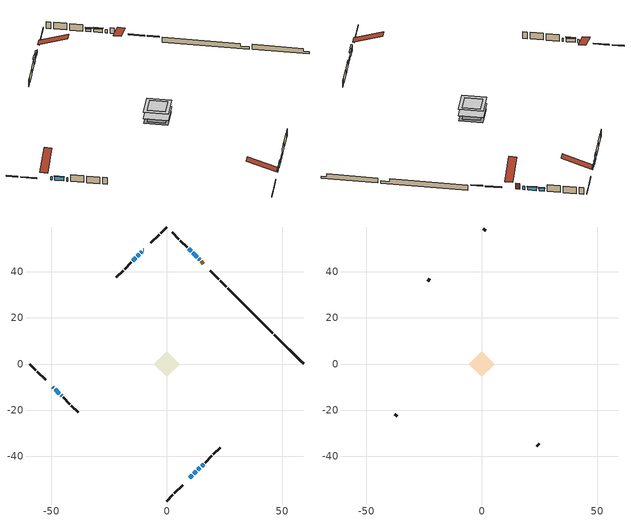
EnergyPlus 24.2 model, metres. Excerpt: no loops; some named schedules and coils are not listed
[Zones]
conditioned space
 floor adiabatic (AdiabaticFloorConstruction): -5.59,0 0,5.59 5.59,0 0,-5.59 z0.5
 floor foundation (Slab1 construction): -3.99,0 0,3.99 3.99,0 0,-3.99 z-1.35
 floor foundation (Slab2 construction): -5.41,0 0,5.41 5.41,0 0,-5.41 z-1.35
 wall outside (RimJoist1 construction): 0,-59.35 2.61,-56.74 / -59.35,0 -56.74,-2.61 / 0,59.35 -2.61,56.74 / 25.85,33.5 23.24,36.1 z0.5:0.8
 wall outside (RimJoist2 construction): 3.26,-56.09 6.91,-52.44 / -56.09,-3.26 -52.44,-6.91 / -3.26,56.09 -6.91,52.44 / 22.59,36.76 18.94,40.41 z0.5:0.8
 wall outside (AdiabaticWallConstruction 1): 15.86,43.49 14.93,44.42 z0.5:2.53
 wall outside (AdiabaticWallConstruction): -49.36,-9.99 -49.06,-10.29 / 13.46,-45.89 14.4,-44.95 / -45.81,-13.54 -45.51,-13.84 / 14.27,45.07 13.8,45.55 / 15.06,-44.29 16,-43.35 / -9.99,49.36 -10.13,49.22 / 13.14,46.2 11.2,48.14 / -10.78,48.57 -11.21,48.13 / -11.87,47.48 -12.73,46.62 z0.5:1.72; 9.99,-49.36 11.07,-48.28 / 11.72,-47.62 12.8,-46.55 z0.5:2.18; -48.41,-10.94 -46.47,-12.88 z0.5:1.87; 10.55,48.8 9.47,49.88 z0.5:1.52; -13.39,45.96 -14.68,44.67 z0.5:2.53
 wall outside (Wall1 construction): 16.66,-42.69 19.57,-39.78 / -44.85,-14.5 -41.94,-17.41 / -15.34,44.01 -18.25,41.1 / 8.81,50.54 5.9,53.44 z0.5:2.94
 wall outside (Wall2 construction): 20.22,-39.12 23.17,-36.18 / -41.29,-18.06 -38.34,-21 / -18.9,40.44 -21.85,37.5 / 5.25,54.1 2.31,57.04 z0.5:2.94
 wall foundation (FoundationWall1 construction): 46.63,12.72,-1.35 46.63,12.72,0.5 58.08,1.27,0.5 58.08,1.27,-0.51 59.35,0,-0.51 59.35,0,-1.35
 wall foundation (FoundationWall1 construction 1): 26.51,32.84,-1.35 26.51,32.84,0.5 44.03,15.32,0.5 44.03,15.32,-0.51 45.98,13.37,-0.51 45.98,13.37,-1.35
 window (WindowConstruction 8): -49.36,-9.99 -49.06,-10.29 z0.5:1.72
 window (WindowConstruction 5): 9.99,-49.36 11.07,-48.28 z0.5:2.18
 window (WindowConstruction 6): 11.72,-47.62 12.8,-46.55 z0.5:2.18
 window (WindowConstruction 7): -48.41,-10.94 -46.47,-12.88 z0.5:1.87
 window (WindowConstruction 10): 13.46,-45.89 14.4,-44.95 z0.5:1.72
 window (WindowConstruction 11): -45.81,-13.54 -45.51,-13.84 z0.5:1.72
 window (WindowConstruction 12): 14.27,45.08 13.8,45.55 z0.5:1.72
 window (WindowConstruction 13): 15.06,-44.29 16,-43.35 z0.5:1.72
 window (WindowConstruction 9): -9.99,49.36 -10.12,49.22 z0.5:1.72
 window (WindowConstruction): 13.14,46.2 11.2,48.14 z0.5:1.72
 window (WindowConstruction 1): 10.55,48.8 9.47,49.88 z0.5:1.52
 window (WindowConstruction 2): -10.78,48.57 -11.21,48.14 z0.5:1.72
 window (WindowConstruction 3): -11.87,47.48 -12.73,46.62 z0.5:1.72
 window (WindowConstruction 4): -13.39,45.96 -14.68,44.67 z0.5:2.53
 door (Door): 15.86,43.49 14.93,44.42 z0.5:2.53
 ceiling adiabatic (AdiabaticFloorConstruction): 0,-5.59 5.59,0 0,5.59 -5.59,0 z0.5
attic - vented
 floor to conditioned space (Floor1 construction Reversed): -3.99,0 0,3.99 3.99,0 0,-3.99 z2.94
 floor to conditioned space (Floor2 construction Reversed): -5.6,0 0,5.6 5.6,0 0,-5.6 z2.94
 wall outside (Wall3 construction): 23.82,-35.53 24.82,-34.53 / -37.69,-21.66 -36.7,-22.65 / -22.5,36.85 -23.5,35.85 / 1.65,57.7 0.66,58.69 z0.5:2.94
 roof outside (Roof1 construction): 9.33,-50.02,2.94 2.64,-43.32,6.09 0.88,-45.09,6.09 7.57,-51.78,2.94; -50.02,-9.33,2.94 -43.32,-2.64,6.09 -45.09,-0.88,6.09 -51.78,-7.57,2.94; -9.33,50.02,2.94 -2.64,43.32,6.09 -0.88,45.09,6.09 -7.57,51.78,2.94; 16.52,42.83,2.94 9.83,36.14,6.09 11.59,34.38,6.09 18.28,41.07,2.94
shading: 11.21,-48.14 9.85,-49.5 10.14,-49.79 11.5,-48.43 z2.38; 12.94,-46.4 11.58,-47.77 11.87,-48.06 13.24,-46.7 z2.38; -46.32,-13.02 -48.55,-10.8 -48.84,-11.09 -46.61,-13.32 z2.07; 11.06,48.29 13.29,46.06 13.58,46.35 11.35,48.58 z1.92; 9.33,50.02 10.69,48.66 10.98,48.95 9.62,50.31 z1.72; -11.36,47.99 -10.64,48.71 -10.93,49 -11.65,48.28 z1.92; -12.87,46.47 -11.73,47.62 -12.02,47.91 -13.17,46.77 z1.92; -14.82,44.52 -13.25,46.1 -13.54,46.39 -15.12,44.82 z2.73
[Building]
Building 1: Terrain=Suburbs
[Site:Location]
Toronto City Centre_ON: Latitude {deg}=43.63; Longitude {deg}=-79.39; Time Zone {hr}=-5; Elevation {m}=77; Keep Site Location Information=Yes
[Site:GroundTemperature:Shallow]
5.01852, 3.26908, 3.12898, 3.95918, 7.29196, 10.6092, 13.4851, 15.3069, 15.4617, 13.9799, 11.1774, 7.9619
[Site:WaterMainsTemperature]
Calculation Method=Schedule; Temperature Schedule=mains temperature schedule
[Material] Roughness=Rough; Thermal Absorptance=0.9
Name | Thickness {m} | Conductivity {W/m-K} | Density {kg/m3} | Specific Heat {J/kg-K} | Solar Absorptance | Visible Absorptance
asphalt or fiberglass shingles | 0.00635 | 0.162714 | 1121.4 | 1465.45 | 0.4 | 0.4
ceiling loosefill ins | 0.338667 | 0.0480833 | 16.02 | 1046.75 | 0.7 | 0.7
ceiling loosefill ins 1 | 0.0846667 | 0.0480833 | 16.02 | 1046.75 | 0.7 | 0.7
ceiling stud and cavity | 0.1397 | 0.0777054 | 65.682 | 1177.47 | 0.7 | 0.7
ceiling stud and cavity 1 | 0.1397 | 0.672331 | 65.682 | 1177.47 | 0.7 | 0.7
concrete 4.0 in. | 0.1016 | 1.803125 | 2242.8 | 837.4 | 0.7 | 0.7
concrete 8.0 in. | 0.2032 | 1.803125 | 2242.8 | 837.4 | 0.7 | 0.7
door material | 0.04445 | 0.188738 | 512.64 | 1214.23 | 0.7 | 0.7
floor covering | 0.0127 | 0.0433444 | 54.468 | 1339.84 | 0.6 | 0.6
floor rigid ins; wall rigid ins 1 | 0.512978 | 0.029427 | 32.04 | 1214.23 | 0.7 | 0.7
floor stud and cavity | 0.1397 | 1.75129 | 37.0049 | 1207.88 | 0.7 | 0.7
furniture material conditioned space 1 | 0.1524 | 0.115458 | 640.8 | 1214.23 | 0.6 | 0.6
gypsum board | 0.0127 | 0.160291 | 801 | 837.4 | 0.6 | 0.6
osb sheathing 0.5 in. | 0.0127 | 0.115458 | 512.64 | 1214.23 | 0.7 | 0.7
osb sheathing 0.75 in. | 0.01905 | 0.115458 | 512.64 | 1214.23 | 0.7 | 0.7
osb sheathing 2.0 in. | 0.0508 | 0.115458 | 512.64 | 1214.23 | 0.7 | 0.7
rim joist rigid ins | 0.051816 | 0.029427 | 32.04 | 1214.23 | 0.7 | 0.7
rim joist stud and cavity | 0.0508 | 0.0354606 | 125.044 | 1163.47 | 0.6 | 0.6
rim joist stud and cavity 1 | 0.0508 | 0.194335 | 50.32683 | 1063.81 | 0.6 | 0.6
slab rigid ins | 0.00025908 | 0.029427 | 32.04 | 1214.23 | 0.7 | 0.7
wall rigid ins | 0.103632 | 0.029427 | 32.04 | 1214.23 | 0.7 | 0.7
wall stud and cavity | 0.1397 | 0.239698 | 139.0536 | 1170.24 | 0.7 | 0.7
wall stud and cavity 1 | 0.1397 | 0.117539 | 139.0536 | 1170.24 | 0.7 | 0.7
wall stud and cavity 2 | 0.0889 | 6.1454 | 50.32683 | 1063.81 | 0.6 | 0.6
wall stud and cavity 3 | 0.0889 | 0.380278 | 52.3479 | 1209.89 | 0.7 | 0.7
wall stud and cavity 4 | 0.0889 | 0.391764 | 83.0341 | 1211.67 | 0.7 | 0.7
wood siding | 0.0254 | 0.102417 | 544.68 | 1172.36 | 0.4 | 0.4
wood siding 1 | 0.00254 | 0.102417 | 544.68 | 1172.36 | 0.4 | 0.4
wood siding 2; wood siding 3; wood siding 4 | 0.0254 | 0.102417 | 544.68 | 1172.36 | 0.7 | 0.7
[WindowMaterial:SimpleGlazingSystem]
Name | U-Factor {W/m2-K} | Solar Heat Gain Coefficient
WindowMaterial | 2.13322 | 0.36
WindowMaterial 1 | 2.038402 | 0.38
WindowMaterial 10 | 5.29076 | 0.65
WindowMaterial 11 | 4.03195 | 0.38
WindowMaterial 12 | 4.44815 | 0.47
WindowMaterial 13 | 2.330819 | 0.54
WindowMaterial 2 | 2.25303 | 0.33
WindowMaterial 3 | 2.07247 | 0.38
WindowMaterial 4 | 2.97584 | 0.59
WindowMaterial 5 | 1.93052 | 0.4
WindowMaterial 6 | 2.166157 | 0.6
WindowMaterial 7 | 2.01058 | 0.39
WindowMaterial 8 | 5.32199 | 0.68
WindowMaterial 9 | 4.942699 | 0.6
[Construction]
AdiabaticFloorConstruction: floor stud and cavity, floor rigid ins, osb sheathing 0.75 in., floor covering
AdiabaticWallConstruction: wood siding 3, wall rigid ins 1, wall stud and cavity 3, gypsum board
AdiabaticWallConstruction 1: wood siding 4, wall rigid ins 1, wall stud and cavity 3, gypsum board
Door: door material
Floor1 construction Reversed: gypsum board, ceiling stud and cavity, ceiling loosefill ins
Floor2 construction Reversed: gypsum board, ceiling stud and cavity 1, ceiling loosefill ins 1
FoundationWall1 construction; FoundationWall1 construction 1: concrete 8.0 in.
furniture construction conditioned space 1: furniture material conditioned space 1
PartitionWallConstruction: gypsum board, wall stud and cavity 4, gypsum board
RimJoist1 construction: wood siding 2, rim joist rigid ins, osb sheathing 2.0 in., rim joist stud and cavity
RimJoist2 construction: wood siding 2, rim joist stud and cavity 1
Roof1 construction: asphalt or fiberglass shingles
Slab1 construction: concrete 4.0 in.
Slab2 construction: slab rigid ins, concrete 4.0 in.
Wall1 construction: wood siding, wall rigid ins, osb sheathing 0.5 in., wall stud and cavity, gypsum board
Wall2 construction: wood siding, osb sheathing 0.5 in., wall stud and cavity 1, gypsum board
Wall3 construction: wood siding 1, wall stud and cavity 2
WindowConstruction: WindowMaterial
WindowConstruction 1: WindowMaterial 1
WindowConstruction 10: WindowMaterial 10
WindowConstruction 11: WindowMaterial 11
WindowConstruction 12: WindowMaterial 12
WindowConstruction 13: WindowMaterial 13
WindowConstruction 2: WindowMaterial 2
WindowConstruction 3: WindowMaterial 3
WindowConstruction 4: WindowMaterial 4
WindowConstruction 5: WindowMaterial 5
WindowConstruction 6: WindowMaterial 6
WindowConstruction 7: WindowMaterial 7
WindowConstruction 8: WindowMaterial 8
WindowConstruction 9: WindowMaterial 9
[Zone] Multiplier=1; Part of Total Floor Area=Yes
Name | Volume {m3}
attic - vented | 48.3323
conditioned space | 261.7
[Space]
Name | Zone | Volume {m3}
attic - vented 1 | attic - vented | 48.3323
conditioned space 1 | conditioned space | 261.7
[ZoneInfiltration:EffectiveLeakageArea]
infil attic - vented 1: Zone or Space=attic - vented 1; Schedule=Always On Discrete; Effective Air Leakage Area {cm2}=3974.32; Stack Coefficient=0.000388906; Wind Coefficient=1.33242e-05
[ZoneMixing]
whole house fan mix: Zone or Space=attic - vented; Schedule=Always On Continuous; Design Flow Rate Calculation Method=Flow/Zone; Design Flow Rate {m3/s}=0; Source Zone or Space=conditioned space
[SurfaceProperty:ExposedFoundationPerimeter] Exposed Perimeter Calculation Method=TotalExposedPerimeter
Name | Total Exposed Perimeter {m}
Slab1 | 17.983
Slab2 | 27.533
[InternalMass] Zone or ZoneList=conditioned space; Space or SpaceList=conditioned space 1
Name | Construction | Surface Area {m2}
furniture mass conditioned space 1 | furniture construction conditioned space 1 | 61.14
partition wall mass | PartitionWallConstruction | 152.85
[Lights]
interior lighting: Zone or ZoneList or Space or SpaceList=conditioned space 1; Schedule=interior lighting schedule; Design Level Calculation Method=LightingLevel; Lighting Level {W}=343.2; Return Air Fraction=0; Fraction Radiant=0.6; Fraction Visible=0.2; Fraction Replaceable=1
[People]
occupants: Zone or ZoneList or Space or SpaceList=conditioned space 1; Number of People Schedule=occupants schedule; Number of People Calculation Method=People; Number of People=3; Fraction Radiant=0.314171; Sensible Heat Fraction=0.56303; Activity Level Schedule=occupants activity schedule; Carbon Dioxide Generation Rate {m3/s-W}=0; Enable ASHRAE 55 Comfort Warnings=No; Mean Radiant Temperature Calculation Type=EnclosureAveraged
[ElectricEquipment] Zone or ZoneList or Space or SpaceList=conditioned space 1; Design Level Calculation Method=EquipmentLevel
Name | Schedule | Design Level {W} | Fraction Latent | Fraction Radiant | Fraction Lost
clothes dryer | clothes dryer schedule | 140.772 | 0.015 | 0.081 | 0.85
clothes washer | clothes washer schedule | 32.1985 | 0.03 | 0.162 | 0.7
cooking range | cooking range schedule | 215.147 | 0.08 | 0.432 | 0.2
dishwasher | dishwasher schedule | 66.8632 | 0.3 | 0.18 | 0.4
fridge | fridge schedule | 72.9452 | 0 | 0.6 | 0
mech vent bath fan 0 | mech vent bath fan 0 schedule | 50.2 | 0 | 0 | 1
mech vent house fan | mech vent house fan schedule | 0 | 0 | 0 | 1
mech vent house fan cfis | mech vent house fan cfis schedule | 0 | 0 | 0 | 0
mech vent range fan 0 | mech vent range fan 0 schedule | 57 | 0 | 0 | 1
misc plug loads | misc plug loads schedule | 494.7 | 0.045 | 0.513 | 0.1
whole house fan | Always On Discrete | 0 | 0 | 0 | 1
[OtherEquipment] Zone or ZoneList or Space or SpaceList=conditioned space 1; Design Level Calculation Method=EquipmentLevel
Name | Fuel Type | Schedule | Design Level {W} | Fraction Latent | Fraction Radiant | Fraction Lost
clothes dryer 1 | Electricity | clothes dryer schedule | 0 | 0.015 | 0.081 | 0.85
cooking range 1 | Electricity | cooking range schedule | 0 | 0.08 | 0.432 | 0.2
general water use latent | None | general water use schedule | 62.594 | 1 | 0 | 0
general water use sensible | None | general water use schedule | -61.6891 | 0 | 0.6 | 0
mech vent house fan latent load | None | Always On Discrete | 0 | 1 | 0 | 0
mech vent house fan sensible load | None | Always On Discrete | 0 | 0 | 0 | 0
water heater energy adjustment1 | Electricity | Always On Discrete | 0.01 | 0 | 0 | 1
[ZoneInfiltration:DesignFlowRate] Zone or ZoneList or Space or SpaceList=conditioned space 1; Schedule=Always On Discrete; Design Flow Rate Calculation Method=Flow/Zone; Design Flow Rate {m3/s}=0
infil flow; natural vent flow; whole house fan flow
[ZoneControl:Thermostat]
conditioned space Thermostat: Zone or ZoneList=conditioned space; Control Type Schedule=conditioned space Thermostat Schedule; Control 1=conditioned space temperature setpoint; Temperature Difference Between Cutout And Setpoint {deltaC}=0
[ThermostatSetpoint:DualSetpoint]
conditioned space temperature setpoint: Heating Setpoint Temperature Schedule=heating setpoint; Cooling Setpoint Temperature Schedule=cooling setpoint
[AirLoopHVAC:UnitarySystem] Control Type=Load; Controlling Zone or Thermostat Location=conditioned space; Dehumidification Control Type=None; Availability Schedule=Always On Discrete; Fan Placement=BlowThrough; DX Heating Coil Sizing Ratio=1; Use DOAS DX Cooling Coil=No; Minimum Supply Air Temperature {C}=2; Latent Load Control=SensibleOnlyLoadControl; Cooling Supply Air Flow Rate Method=None; Heating Supply Air Flow Rate Method=SupplyAirFlowRate; No Load Supply Air Flow Rate Method=SupplyAirFlowRate; No Load Supply Air Flow Rate {m3/s}=0; No Load Supply Air Flow Rate Control Set To Low Speed=Yes; Maximum Supply Air Temperature {C}=48.8889; Maximum Outdoor Dry-Bulb Temperature for Supplemental Heater Operation {C}=21; Ancillary On-Cycle Electric Power {W}=0; Ancillary Off-Cycle Electric Power {W}=0
Name | Supply Fan | Supply Air Fan Operating Mode Schedule | Heating Coil | Heating Supply Air Flow Rate {m3/s}
unit heater unitary system | unit heater supply fan | unit heater auto fan schedule | unit heater htg coil | 1.16382
unit heater unitary system 1 | unit heater supply fan 1 | unit heater auto fan schedule 1 | unit heater htg coil 1 | 0.00141584
[Zone equipment]
conditioned space: unit heater unitary system, unit heater unitary system 1
[Foundation:Kiva] Initial Indoor Air Temperature {C}=18; Wall Height Above Grade {m}=0.500024; Wall Depth Below Slab {m}=0.2032
Foundation Kiva 1; Foundation Kiva 2
[Foundation:Kiva:Settings]
Soil Conductivity {W/m-K}=0.849921; Soil Density {kg/m3}=1842.3; Soil Specific Heat {J/kg-K}=418.7; Ground Solar Absorptivity=0.9; Ground Thermal Absorptivity=0.9; Ground Surface Roughness {m}=0.03; Far-Field Width {m}=40; Deep-Ground Boundary Condition=ZeroFlux; Deep-Ground Depth {m}=40; Minimum Cell Dimension {m}=0.2; Maximum Cell Growth Coefficient=3; Simulation Timestep=Timestep
[Exterior:Lights]
exterior lighting: Schedule=exterior lighting schedule; Design Level {W}=75.6
[EnergyManagementSystem:Sensor] Output:Variable or Output:Meter Index Key=conditioned space
Name | Output:Variable or Output:Meter
conditioned_space_clg_unmet_s | Zone Cooling Setpoint Not Met Time
conditioned_space_htg_unmet_s | Zone Heating Setpoint Not Met Time
fridge_tin_s; tin_s; tin_s_1 | Zone Mean Air Temperature
tout_s | Zone Outdoor Air Drybulb Temperature
win_s | Zone Air Humidity Ratio
[Schedule:Constant]
Name | Hourly Value
Always On Continuous; mech vent house fan schedule; mech vent house fan cfis schedule; Always On Discrete | 1
occupants activity schedule | 117.228
fridge schedule; unit heater auto fan schedule; unit heater auto fan schedule 1 | 0
[Schedule:Week:Daily]
interior lighting schedule Week Rule - Jan1-Jan27: interior lighting schedule day, interior lighting schedule day, interior lighting schedule day, interior lighting schedule day, interior lighting schedule day, interior lighting schedule day, interior lighting schedule day, interior lighting schedule default day, interior lighting schedule default day, interior lighting schedule default day, interior lighting schedule default day, interior lighting schedule default day
interior lighting schedule Week Rule - Jan28-Feb3: interior lighting schedule day, interior lighting schedule day, interior lighting schedule day, interior lighting schedule day, interior lighting schedule day 1, interior lighting schedule day 1, interior lighting schedule day 1, interior lighting schedule default day, interior lighting schedule default day, interior lighting schedule default day, interior lighting schedule default day, interior lighting schedule default day
interior lighting schedule Week Rule - Feb4-Feb24: interior lighting schedule day 1, interior lighting schedule day 1, interior lighting schedule day 1, interior lighting schedule day 1, interior lighting schedule day 1, interior lighting schedule day 1, interior lighting schedule day 1, interior lighting schedule default day, interior lighting schedule default day, interior lighting schedule default day, interior lighting schedule default day, interior lighting schedule default day
interior lighting schedule Week Rule - Feb25-Mar3: interior lighting schedule day 1, interior lighting schedule day 1, interior lighting schedule day 1, interior lighting schedule day 1, interior lighting schedule day 2, interior lighting schedule day 2, interior lighting schedule day 2, interior lighting schedule default day, interior lighting schedule default day, interior lighting schedule default day, interior lighting schedule default day, interior lighting schedule default day
interior lighting schedule Week Rule - Mar4-Mar31: interior lighting schedule day 2, interior lighting schedule day 2, interior lighting schedule day 2, interior lighting schedule day 2, interior lighting schedule day 2, interior lighting schedule day 2, interior lighting schedule day 2, interior lighting schedule default day, interior lighting schedule default day, interior lighting schedule default day, interior lighting schedule default day, interior lighting schedule default day
interior lighting schedule Week Rule - Apr1-Apr28: interior lighting schedule day 3, interior lighting schedule day 3, interior lighting schedule day 3, interior lighting schedule day 3, interior lighting schedule day 3, interior lighting schedule day 3, interior lighting schedule day 3, interior lighting schedule default day, interior lighting schedule default day, interior lighting schedule default day, interior lighting schedule default day, interior lighting schedule default day
interior lighting schedule Week Rule - Apr29-May5: interior lighting schedule day 3, interior lighting schedule day 3, interior lighting schedule day 4, interior lighting schedule day 4, interior lighting schedule day 4, interior lighting schedule day 4, interior lighting schedule day 4, interior lighting schedule default day, interior lighting schedule default day, interior lighting schedule default day, interior lighting schedule default day, interior lighting schedule default day
interior lighting schedule Week Rule - May6-May26: interior lighting schedule day 4, interior lighting schedule day 4, interior lighting schedule day 4, interior lighting schedule day 4, interior lighting schedule day 4, interior lighting schedule day 4, interior lighting schedule day 4, interior lighting schedule default day, interior lighting schedule default day, interior lighting schedule default day, interior lighting schedule default day, interior lighting schedule default day
interior lighting schedule Week Rule - May27-Jun2: interior lighting schedule day 4, interior lighting schedule day 4, interior lighting schedule day 4, interior lighting schedule day 4, interior lighting schedule day 4, interior lighting schedule day 5, interior lighting schedule day 5, interior lighting schedule default day, interior lighting schedule default day, interior lighting schedule default day, interior lighting schedule default day, interior lighting schedule default day
interior lighting schedule Week Rule - Jun3-Jun30: interior lighting schedule day 5, interior lighting schedule day 5, interior lighting schedule day 5, interior lighting schedule day 5, interior lighting schedule day 5, interior lighting schedule day 5, interior lighting schedule day 5, interior lighting schedule default day, interior lighting schedule default day, interior lighting schedule default day, interior lighting schedule default day, interior lighting schedule default day
interior lighting schedule Week Rule - Jul1-Jul28: interior lighting schedule day 6, interior lighting schedule day 6, interior lighting schedule day 6, interior lighting schedule day 6, interior lighting schedule day 6, interior lighting schedule day 6, interior lighting schedule day 6, interior lighting schedule default day, interior lighting schedule default day, interior lighting schedule default day, interior lighting schedule default day, interior lighting schedule default day
interior lighting schedule Week Rule - Jul29-Aug4: interior lighting schedule day 6, interior lighting schedule day 6, interior lighting schedule day 6, interior lighting schedule day 7, interior lighting schedule day 7, interior lighting schedule day 7, interior lighting schedule day 7, interior lighting schedule default day, interior lighting schedule default day, interior lighting schedule default day, interior lighting schedule default day, interior lighting schedule default day
interior lighting schedule Week Rule - Aug5-Aug25: interior lighting schedule day 7, interior lighting schedule day 7, interior lighting schedule day 7, interior lighting schedule day 7, interior lighting schedule day 7, interior lighting schedule day 7, interior lighting schedule day 7, interior lighting schedule default day, interior lighting schedule default day, interior lighting schedule default day, interior lighting schedule default day, interior lighting schedule default day
interior lighting schedule Week Rule - Aug26-Sep1: interior lighting schedule day 7, interior lighting schedule day 7, interior lighting schedule day 7, interior lighting schedule day 7, interior lighting schedule day 7, interior lighting schedule day 7, interior lighting schedule day 8, interior lighting schedule default day, interior lighting schedule default day, interior lighting schedule default day, interior lighting schedule default day, interior lighting schedule default day
interior lighting schedule Week Rule - Sep2-Sep29: interior lighting schedule day 8, interior lighting schedule day 8, interior lighting schedule day 8, interior lighting schedule day 8, interior lighting schedule day 8, interior lighting schedule day 8, interior lighting schedule day 8, interior lighting schedule default day, interior lighting schedule default day, interior lighting schedule default day, interior lighting schedule default day, interior lighting schedule default day
interior lighting schedule Week Rule - Sep30-Oct6: interior lighting schedule day 8, interior lighting schedule day 9, interior lighting schedule day 9, interior lighting schedule day 9, interior lighting schedule day 9, interior lighting schedule day 9, interior lighting schedule day 9, interior lighting schedule default day, interior lighting schedule default day, interior lighting schedule default day, interior lighting schedule default day, interior lighting schedule default day
interior lighting schedule Week Rule - Oct7-Oct27: interior lighting schedule day 9, interior lighting schedule day 9, interior lighting schedule day 9, interior lighting schedule day 9, interior lighting schedule day 9, interior lighting schedule day 9, interior lighting schedule day 9, interior lighting schedule default day, interior lighting schedule default day, interior lighting schedule default day, interior lighting schedule default day, interior lighting schedule default day
interior lighting schedule Week Rule - Oct28-Nov3: interior lighting schedule day 9, interior lighting schedule day 9, interior lighting schedule day 9, interior lighting schedule day 9, interior lighting schedule day 10, interior lighting schedule day 10, interior lighting schedule day 10, interior lighting schedule default day, interior lighting schedule default day, interior lighting schedule default day, interior lighting schedule default day, interior lighting schedule default day
interior lighting schedule Week Rule - Nov4-Nov24: interior lighting schedule day 10, interior lighting schedule day 10, interior lighting schedule day 10, interior lighting schedule day 10, interior lighting schedule day 10, interior lighting schedule day 10, interior lighting schedule day 10, interior lighting schedule default day, interior lighting schedule default day, interior lighting schedule default day, interior lighting schedule default day, interior lighting schedule default day
interior lighting schedule Week Rule - Nov25-Dec1: interior lighting schedule day 10, interior lighting schedule day 10, interior lighting schedule day 10, interior lighting schedule day 10, interior lighting schedule day 10, interior lighting schedule day 10, interior lighting schedule day 11, interior lighting schedule default day, interior lighting schedule default day, interior lighting schedule default day, interior lighting schedule default day, interior lighting schedule default day
interior lighting schedule Week Rule - Dec2-Dec31: interior lighting schedule day 11, interior lighting schedule day 11, interior lighting schedule day 11, interior lighting schedule day 11, interior lighting schedule day 11, interior lighting schedule day 11, interior lighting schedule day 11, interior lighting schedule default day, interior lighting schedule default day, interior lighting schedule default day, interior lighting schedule default day, interior lighting schedule default day
occupants schedule Week Rule - Jan1-Dec31: occupants schedule day, occupants schedule day, occupants schedule day, occupants schedule day, occupants schedule day, occupants schedule day, occupants schedule day, occupants schedule default day, occupants schedule default day, occupants schedule default day, occupants schedule default day, occupants schedule default day
clothes dryer schedule Week Rule - Jan1-Dec31: clothes dryer schedule day, clothes dryer schedule day, clothes dryer schedule day, clothes dryer schedule day, clothes dryer schedule day, clothes dryer schedule day, clothes dryer schedule day, clothes dryer schedule default day, clothes dryer schedule default day, clothes dryer schedule default day, clothes dryer schedule default day, clothes dryer schedule default day
clothes washer schedule Week Rule - Jan1-Dec31: clothes washer schedule day, clothes washer schedule day, clothes washer schedule day, clothes washer schedule day, clothes washer schedule day, clothes washer schedule day, clothes washer schedule day, clothes washer schedule default day, clothes washer schedule default day, clothes washer schedule default day, clothes washer schedule default day, clothes washer schedule default day
cooking range schedule Week Rule - Jan1-Dec31: cooking range schedule day, cooking range schedule day, cooking range schedule day, cooking range schedule day, cooking range schedule day, cooking range schedule day, cooking range schedule day, cooking range schedule default day, cooking range schedule default day, cooking range schedule default day, cooking range schedule default day, cooking range schedule default day
dishwasher schedule Week Rule - Jan1-Dec31: dishwasher schedule day, dishwasher schedule day, dishwasher schedule day, dishwasher schedule day, dishwasher schedule day, dishwasher schedule day, dishwasher schedule day, dishwasher schedule default day, dishwasher schedule default day, dishwasher schedule default day, dishwasher schedule default day, dishwasher schedule default day
mech vent bath fan 0 schedule Week Rule - Jan1-Dec31: mech vent bath fan 0 schedule day, mech vent bath fan 0 schedule day, mech vent bath fan 0 schedule day, mech vent bath fan 0 schedule day, mech vent bath fan 0 schedule day, mech vent bath fan 0 schedule day, mech vent bath fan 0 schedule day, mech vent bath fan 0 schedule default day, mech vent bath fan 0 schedule default day, mech vent bath fan 0 schedule default day, mech vent bath fan 0 schedule default day, mech vent bath fan 0 schedule default day
mech vent range fan 0 schedule Week Rule - Jan1-Dec31: mech vent range fan 0 schedule day, mech vent range fan 0 schedule day, mech vent range fan 0 schedule day, mech vent range fan 0 schedule day, mech vent range fan 0 schedule day, mech vent range fan 0 schedule day, mech vent range fan 0 schedule day, mech vent range fan 0 schedule default day, mech vent range fan 0 schedule default day, mech vent range fan 0 schedule default day, mech vent range fan 0 schedule default day, mech vent range fan 0 schedule default day
misc plug loads schedule Week Rule - Jan1-Dec31: misc plug loads schedule day, misc plug loads schedule day, misc plug loads schedule day, misc plug loads schedule day, misc plug loads schedule day, misc plug loads schedule day, misc plug loads schedule day, misc plug loads schedule default day, misc plug loads schedule default day, misc plug loads schedule default day, misc plug loads schedule default day, misc plug loads schedule default day
general water use schedule Week Rule - Jan1-Dec31: general water use schedule day, general water use schedule day, general water use schedule day, general water use schedule day, general water use schedule day, general water use schedule day, general water use schedule day, general water use schedule default day, general water use schedule default day, general water use schedule default day, general water use schedule default day, general water use schedule default day
exterior lighting schedule Week Rule - Jan1-Jan27: exterior lighting schedule day, exterior lighting schedule day, exterior lighting schedule day, exterior lighting schedule day, exterior lighting schedule day, exterior lighting schedule day, exterior lighting schedule day, exterior lighting schedule default day, exterior lighting schedule default day, exterior lighting schedule default day, exterior lighting schedule default day, exterior lighting schedule default day
exterior lighting schedule Week Rule - Jan28-Feb3: exterior lighting schedule day, exterior lighting schedule day, exterior lighting schedule day, exterior lighting schedule day, exterior lighting schedule day 1, exterior lighting schedule day 1, exterior lighting schedule day 1, exterior lighting schedule default day, exterior lighting schedule default day, exterior lighting schedule default day, exterior lighting schedule default day, exterior lighting schedule default day
exterior lighting schedule Week Rule - Feb4-Feb24: exterior lighting schedule day 1, exterior lighting schedule day 1, exterior lighting schedule day 1, exterior lighting schedule day 1, exterior lighting schedule day 1, exterior lighting schedule day 1, exterior lighting schedule day 1, exterior lighting schedule default day, exterior lighting schedule default day, exterior lighting schedule default day, exterior lighting schedule default day, exterior lighting schedule default day
exterior lighting schedule Week Rule - Feb25-Mar3: exterior lighting schedule day 1, exterior lighting schedule day 1, exterior lighting schedule day 1, exterior lighting schedule day 1, exterior lighting schedule day 2, exterior lighting schedule day 2, exterior lighting schedule day 2, exterior lighting schedule default day, exterior lighting schedule default day, exterior lighting schedule default day, exterior lighting schedule default day, exterior lighting schedule default day
exterior lighting schedule Week Rule - Mar4-Mar31: exterior lighting schedule day 2, exterior lighting schedule day 2, exterior lighting schedule day 2, exterior lighting schedule day 2, exterior lighting schedule day 2, exterior lighting schedule day 2, exterior lighting schedule day 2, exterior lighting schedule default day, exterior lighting schedule default day, exterior lighting schedule default day, exterior lighting schedule default day, exterior lighting schedule default day
exterior lighting schedule Week Rule - Apr1-Apr28: exterior lighting schedule day 3, exterior lighting schedule day 3, exterior lighting schedule day 3, exterior lighting schedule day 3, exterior lighting schedule day 3, exterior lighting schedule day 3, exterior lighting schedule day 3, exterior lighting schedule default day, exterior lighting schedule default day, exterior lighting schedule default day, exterior lighting schedule default day, exterior lighting schedule default day
exterior lighting schedule Week Rule - Apr29-May5: exterior lighting schedule day 3, exterior lighting schedule day 3, exterior lighting schedule day 4, exterior lighting schedule day 4, exterior lighting schedule day 4, exterior lighting schedule day 4, exterior lighting schedule day 4, exterior lighting schedule default day, exterior lighting schedule default day, exterior lighting schedule default day, exterior lighting schedule default day, exterior lighting schedule default day
exterior lighting schedule Week Rule - May6-May26: exterior lighting schedule day 4, exterior lighting schedule day 4, exterior lighting schedule day 4, exterior lighting schedule day 4, exterior lighting schedule day 4, exterior lighting schedule day 4, exterior lighting schedule day 4, exterior lighting schedule default day, exterior lighting schedule default day, exterior lighting schedule default day, exterior lighting schedule default day, exterior lighting schedule default day
exterior lighting schedule Week Rule - May27-Jun2: exterior lighting schedule day 4, exterior lighting schedule day 4, exterior lighting schedule day 4, exterior lighting schedule day 4, exterior lighting schedule day 4, exterior lighting schedule day 5, exterior lighting schedule day 5, exterior lighting schedule default day, exterior lighting schedule default day, exterior lighting schedule default day, exterior lighting schedule default day, exterior lighting schedule default day
exterior lighting schedule Week Rule - Jun3-Jun30: exterior lighting schedule day 5, exterior lighting schedule day 5, exterior lighting schedule day 5, exterior lighting schedule day 5, exterior lighting schedule day 5, exterior lighting schedule day 5, exterior lighting schedule day 5, exterior lighting schedule default day, exterior lighting schedule default day, exterior lighting schedule default day, exterior lighting schedule default day, exterior lighting schedule default day
[Schedule:Year]
interior lighting schedule: interior lighting schedule Week Rule - Jan1-Jan27, 1, 1, 1, 27, interior lighting schedule Week Rule - Jan28-Feb3, 1, 28, 2, 3, interior lighting schedule Week Rule - Feb4-Feb24, 2, 4, 2, 24, interior lighting schedule Week Rule - Feb25-Mar3, 2, 25, 3, 3, interior lighting schedule Week Rule - Mar4-Mar31, 3, 4, 3, 31, interior lighting schedule Week Rule - Apr1-Apr28, 4, 1, 4, 28, interior lighting schedule Week Rule - Apr29-May5, 4, 29, 5, 5, interior lighting schedule Week Rule - May6-May26, 5, 6, 5, 26, interior lighting schedule Week Rule - May27-Jun2, 5, 27, 6, 2, interior lighting schedule Week Rule - Jun3-Jun30, 6, 3, 6, 30, interior lighting schedule Week Rule - Jul1-Jul28, 7, 1, 7, 28, interior lighting schedule Week Rule - Jul29-Aug4, 7, 29, 8, 4, interior lighting schedule Week Rule - Aug5-Aug25, 8, 5, 8, 25, interior lighting schedule Week Rule - Aug26-Sep1, 8, 26, 9, 1, interior lighting schedule Week Rule - Sep2-Sep29, 9, 2, 9, 29, interior lighting schedule Week Rule - Sep30-Oct6, 9, 30, 10, 6, interior lighting schedule Week Rule - Oct7-Oct27, 10, 7, 10, 27, interior lighting schedule Week Rule - Oct28-Nov3, 10, 28, 11, 3, interior lighting schedule Week Rule - Nov4-Nov24, 11, 4, 11, 24, interior lighting schedule Week Rule - Nov25-Dec1, 11, 25, 12, 1, interior lighting schedule Week Rule - Dec2-Dec31, 12, 2, 12, 31
occupants schedule: occupants schedule Week Rule - Jan1-Dec31, 1, 1, 12, 31
clothes dryer schedule: clothes dryer schedule Week Rule - Jan1-Dec31, 1, 1, 12, 31
clothes washer schedule: clothes washer schedule Week Rule - Jan1-Dec31, 1, 1, 12, 31
cooking range schedule: cooking range schedule Week Rule - Jan1-Dec31, 1, 1, 12, 31
dishwasher schedule: dishwasher schedule Week Rule - Jan1-Dec31, 1, 1, 12, 31
mech vent bath fan 0 schedule: mech vent bath fan 0 schedule Week Rule - Jan1-Dec31, 1, 1, 12, 31
mech vent range fan 0 schedule: mech vent range fan 0 schedule Week Rule - Jan1-Dec31, 1, 1, 12, 31
misc plug loads schedule: misc plug loads schedule Week Rule - Jan1-Dec31, 1, 1, 12, 31
general water use schedule: general water use schedule Week Rule - Jan1-Dec31, 1, 1, 12, 31
exterior lighting schedule: exterior lighting schedule Week Rule - Jan1-Jan27, 1, 1, 1, 27, exterior lighting schedule Week Rule - Jan28-Feb3, 1, 28, 2, 3, exterior lighting schedule Week Rule - Feb4-Feb24, 2, 4, 2, 24, exterior lighting schedule Week Rule - Feb25-Mar3, 2, 25, 3, 3, exterior lighting schedule Week Rule - Mar4-Mar31, 3, 4, 3, 31, exterior lighting schedule Week Rule - Apr1-Apr28, 4, 1, 4, 28, exterior lighting schedule Week Rule - Apr29-May5, 4, 29, 5, 5, exterior lighting schedule Week Rule - May6-May26, 5, 6, 5, 26, exterior lighting schedule Week Rule - May27-Jun2, 5, 27, 6, 2, exterior lighting schedule Week Rule - Jun3-Jun30, 6, 3, 6, 30, exterior lighting schedule Week Rule - Jul1-Jul28, 7, 1, 7, 28, exterior lighting schedule Week Rule - Jul29-Aug4, 7, 29, 8, 4, exterior lighting schedule Week Rule - Aug5-Aug25, 8, 5, 8, 25, exterior lighting schedule Week Rule - Aug26-Sep1, 8, 26, 9, 1, exterior lighting schedule Week Rule - Sep2-Sep29, 9, 2, 9, 29, exterior lighting schedule Week Rule - Sep30-Oct6, 9, 30, 10, 6, exterior lighting schedule Week Rule - Oct7-Oct27, 10, 7, 10, 27, exterior lighting schedule Week Rule - Oct28-Nov3, 10, 28, 11, 3, exterior lighting schedule Week Rule - Nov4-Nov24, 11, 4, 11, 24, exterior lighting schedule Week Rule - Nov25-Dec1, 11, 25, 12, 1, exterior lighting schedule Week Rule - Dec2-Dec31, 12, 2, 12, 31
[Schedule:Compact]
conditioned space Thermostat Schedule: Through: 12/31, For: AllDays, Until: 24:00, 4
mains temperature schedule: Through: 01/01, For: AllDays, Until: 24:00, 8.80333, Through: 01/02, For: AllDays, Until: 24:00, 8.74333, Through: 01/03, For: AllDays, Until: 24:00, 8.68389, Through: 01/04, For: AllDays, Until: 24:00, 8.62611, Through: 01/05, For: AllDays, Until: 24:00, 8.56944, Through: 01/06, For: AllDays, Until: 24:00, 8.51389, Through: 01/07, For: AllDays, Until: 24:00, 8.45944, Through: 01/08, For: AllDays, Until: 24:00, 8.40611, Through: 01/09, For: AllDays, Until: 24:00, 8.35389, Through: 01/10, For: AllDays, Until: 24:00, 8.30278, Through: 01/11, For: AllDays, Until: 24:00, 8.25333, Through: 01/12, For: AllDays, Until: 24:00, 8.205, Through: 01/13, For: AllDays, Until: 24:00, 8.15778, Through: 01/14, For: AllDays, Until: 24:00, 8.11222, Through: 01/15, For: AllDays, Until: 24:00, 8.06778, Through: 01/16, For: AllDays, Until: 24:00, 8.02444, Through: 01/17, For: AllDays, Until: 24:00, 7.98222, Through: 01/18, For: AllDays, Until: 24:00, 7.94167, Through: 01/19, For: AllDays, Until: 24:00, 7.90222, Through: 01/20, For: AllDays, Until: 24:00, 7.86444, Through: 01/21, For: AllDays, Until: 24:00, 7.82778, Through: 01/22, For: AllDays, Until: 24:00, 7.79278, Through: 01/23, For: AllDays, Until: 24:00, 7.75889, Through: 01/24, For: AllDays, Until: 24:00, 7.72667, Through: 01/25, For: AllDays, Until: 24:00, 7.69556, Through: 01/26, For: AllDays, Until: 24:00, 7.66611, Through: 01/27, For: AllDays, Until: 24:00, 7.63778, Through: 01/28, For: AllDays, Until: 24:00, 7.61111, Through: 01/29, For: AllDays, Until: 24:00, 7.58556, Through: 01/30, For: AllDays, Until: 24:00, 7.56167, Through: 01/31, For: AllDays, Until: 24:00, 7.53944, Through: 02/01, For: AllDays, Until: 24:00, 7.51833, Through: 02/02, For: AllDays, Until: 24:00, 7.49889, Through: 02/03, For: AllDays, Until: 24:00, 7.48111, Through: 02/04, For: AllDays, Until: 24:00, 7.46444, Through: 02/05, For: AllDays, Until: 24:00, 7.44944, Through: 02/06, For: AllDays, Until: 24:00, 7.43556, Through: 02/07, For: AllDays, Until: 24:00, 7.42333, Through: 02/08, For: AllDays, Until: 24:00, 7.41278, Through: 02/09, For: AllDays, Until: 24:00, 7.40389, Through: 02/10, For: AllDays, Until: 24:00, 7.39611, Through: 02/11, For: AllDays, Until: 24:00, 7.39, Through: 02/12, For: AllDays, Until: 24:00, 7.38556, Through: 02/13, For: AllDays, Until: 24:00, 7.38222, Through: 02/14, For: AllDays, Until: 24:00, 7.38056, Through: 02/15, For: AllDays, Until: 24:00, 7.38056, Through: 02/16, For: AllDays, Until: 24:00, 7.38222, Through: 02/17, For: AllDays, Until: 24:00, 7.385, Through: 02/18, For: AllDays, Until: 24:00, 7.38944, Through: 02/19, For: AllDays, Until: 24:00, 7.395, Through: 02/20, For: AllDays, Until: 24:00, 7.40278, Through: 02/21, For: AllDays, Until: 24:00, 7.41167, Through: 02/22, For: AllDays, Until: 24:00, 7.42222, Through: 02/23, For: AllDays, Until: 24:00, 7.43389, Through: 02/24, For: AllDays, Until: 24:00, 7.44722, Through: 02/25, For: AllDays, Until: 24:00, 7.46222, Through: 02/26, For: AllDays, Until: 24:00, 7.47833, Through: 02/27, For: AllDays, Until: 24:00, 7.49611, Through: 02/28, For: AllDays, Until: 24:00, 7.51556, Through: 03/01, For: AllDays, Until: 24:00, 7.53667, Through: 03/02, For: AllDays, Until: 24:00, 7.55889, Through: 03/03, For: AllDays, Until: 24:00, 7.58222, Through: 03/04, For: AllDays, Until: 24:00, 7.60722, Through: 03/05, For: AllDays, Until: 24:00, 7.63389, Through: 03/06, For: AllDays, Until: 24:00, 7.66222, Through: 03/07, For: AllDays, Until: 24:00, 7.69111, Through: 03/08, For: AllDays, Until: 24:00, 7.72222, Through: 03/09, For: AllDays, Until: 24:00, 7.75444, Through: 03/10, For: AllDays, Until: 24:00, 7.78778, Through: 03/11, For: AllDays, Until: 24:00, 7.82278, Through: 03/12, For: AllDays, Until: 24:00, 7.85944, Through: 03/13, For: AllDays, Until: 24:00, 7.89722, Through: 03/14, For: AllDays, Until: 24:00, 7.93611, Through: 03/15, For: AllDays, Until: 24:00, 7.97667, Through: 03/16, For: AllDays, Until: 24:00, 8.01833, Through: 03/17, For: AllDays, Until: 24:00, 8.06167, Through: 03/18, For: AllDays, Until: 24:00, 8.10611, Through: 03/19, For: AllDays, Until: 24:00, 8.15167, Through: 03/20, For: AllDays, Until: 24:00, 8.19833, Through: 03/21, For: AllDays, Until: 24:00, 8.24667, Through: 03/22, For: AllDays, Until: 24:00, 8.29611, Through: 03/23, For: AllDays, Until: 24:00, 8.34667, Through: 03/24, For: AllDays, Until: 24:00, 8.39889, Through: 03/25, For: AllDays, Until: 24:00, 8.45167, Through: 03/26, For: AllDays, Until: 24:00, 8.50611, Through: 03/27, For: AllDays, Until: 24:00, 8.56167, Through: 03/28, For: AllDays, Until: 24:00, 8.61833, Through: 03/29, For: AllDays, Until: 24:00, 8.67611, Through: 03/30, For: AllDays, Until: 24:00, 8.735, Through: 03/31, For: AllDays, Until: 24:00, 8.795, Through: 04/01, For: AllDays, Until: 24:00, 8.85611, Through: 04/02, For: AllDays, Until: 24:00, 8.91833, Through: 04/03, For: AllDays, Until: 24:00, 8.98167, Through: 04/04, For: AllDays, Until: 24:00, 9.04556, Through: 04/05, For: AllDays, Until: 24:00, 9.11111, Through: 04/06, For: AllDays, Until: 24:00, 9.17722, Through: 04/07, For: AllDays, Until: 24:00, 9.24444, Through: 04/08, For: AllDays, Until: 24:00, 9.31222, Through: 04/09, For: AllDays, Until: 24:00, 9.38167, Through: 04/10, For: AllDays, Until: 24:00, 9.45167, Through: 04/11, For: AllDays, Until: 24:00, 9.52222, Through: 04/12, For: AllDays, Until: 24:00, 9.59444, Through: 04/13, For: AllDays, Until: 24:00, 9.66667, Through: 04/14, For: AllDays, Until: 24:00, 9.74, Through: 04/15, For: AllDays, Until: 24:00, 9.81444, Through: 04/16, For: AllDays, Until: 24:00, 9.88944, Through: 04/17, For: AllDays, Until: 24:00, 9.96556, Through: 04/18, For: AllDays, Until: 24:00, 10.0417, Through: 04/19, For: AllDays, Until: 24:00, 10.1189, Through: 04/20, For: AllDays, Until: 24:00, 10.1972, Through: 04/21, For: AllDays, Until: 24:00, 10.2756, Through: 04/22, For: AllDays, Until: 24:00, 10.355, Through: 04/23, For: AllDays, Until: 24:00, 10.435, Through: 04/24, For: AllDays, Until: 24:00, 10.515, Through: 04/25, For: AllDays, Until: 24:00, 10.5961, Through: 04/26, For: AllDays, Until: 24:00, 10.6778, Through: 04/27, For: AllDays, Until: 24:00, 10.76, Through: 04/28, For: AllDays, Until: 24:00, 10.8428, Through: 04/29, For: AllDays, Until: 24:00, 10.9261, Through: 04/30, For: AllDays, Until: 24:00, 11.0094, Through: 05/01, For: AllDays, Until: 24:00, 11.0933, Through: 05/02, For: AllDays, Until: 24:00, 11.1778, Through: 05/03, For: AllDays, Until: 24:00, 11.2628, Through: 05/04, For: AllDays, Until: 24:00, 11.3478, Through: 05/05, For: AllDays, Until: 24:00, 11.4333, Through: 05/06, For: AllDays, Until: 24:00, 11.5189, Through: 05/07, For: AllDays, Until: 24:00, 11.605, Through: 05/08, For: AllDays, Until: 24:00, 11.6917, Through: 05/09, For: AllDays, Until: 24:00, 11.7778, Through: 05/10, For: AllDays, Until: 24:00, 11.865, Through: 05/11, For: AllDays, Until: 24:00, 11.9517, Through: 05/12, For: AllDays, Until: 24:00, 12.0389, Through: 05/13, For: AllDays, Until: 24:00, 12.1261, Through: 05/14, For: AllDays, Until: 24:00, 12.2133, Through: 05/15, For: AllDays, Until: 24:00, 12.3006, Through: 05/16, For: AllDays, Until: 24:00, 12.3883, Through: 05/17, For: AllDays, Until: 24:00, 12.4756, Through: 05/18, For: AllDays, Until: 24:00, 12.5628, Through: 05/19, For: AllDays, Until: 24:00, 12.6506, Through: 05/20, For: AllDays, Until: 24:00, 12.7378, Through: 05/21, For: AllDays, Until: 24:00, 12.825, Through: 05/22, For: AllDays, Until: 24:00, 12.9122, Through: 05/23, For: AllDays, Until: 24:00, 12.9994, Through: 05/24, For: AllDays, Until: 24:00, 13.0861, Through: 05/25, For: AllDays, Until: 24:00, 13.1728, Through: 05/26, For: AllDays, Until: 24:00, 13.2594, Through: 05/27, For: AllDays, Until: 24:00, 13.3456, Through: 05/28, For: AllDays, Until: 24:00, 13.4317, Through: 05/29, For: AllDays, Until: 24:00, 13.5172, Through: 05/30, For: AllDays, Until: 24:00, 13.6028, Through: 05/31, For: AllDays, Until: 24:00, 13.6878, Through: 06/01, For: AllDays, Until: 24:00, 13.7722, Through: 06/02, For: AllDays, Until: 24:00, 13.8567, Through: 06/03, For: AllDays, Until: 24:00, 13.9406, Through: 06/04, For: AllDays, Until: 24:00, 14.0239, Through: 06/05, For: AllDays, Until: 24:00, 14.1067, Through: 06/06, For: AllDays, Until: 24:00, 14.1894, Through: 06/07, For: AllDays, Until: 24:00, 14.2711, Through: 06/08, For: AllDays, Until: 24:00, 14.3528, Through: 06/09, For: AllDays, Until: 24:00, 14.4339, Through: 06/10, For: AllDays, Until: 24:00, 14.5139, Through: 06/11, For: AllDays, Until: 24:00, 14.5939, Through: 06/12, For: AllDays, Until: 24:00, 14.6728, Through: 06/13, For: AllDays, Until: 24:00, 14.7511, Through: 06/14, For: AllDays, Until: 24:00, 14.8289, Through: 06/15, For: AllDays, Until: 24:00, 14.9061, Through: 06/16, For: AllDays, Until: 24:00, 14.9822, Through: 06/17, For: AllDays, Until: 24:00, 15.0578, Through: 06/18, For: AllDays, Until: 24:00, 15.1328, Through: 06/19, For: AllDays, Until: 24:00, 15.2067, Through: 06/20, For: AllDays, Until: 24:00, 15.28, Through: 06/21, For: AllDays, Until: 24:00, 15.3522, Through: 06/22, For: AllDays, Until: 24:00, 15.4239, Through: 06/23, For: AllDays, Until: 24:00, 15.4944, Through: 06/24, For: AllDays, Until: 24:00, 15.5639, Through: 06/25, For: AllDays, Until: 24:00, 15.6328, Through: 06/26, For: AllDays, Until: 24:00, 15.7006, Through: 06/27, For: AllDays, Until: 24:00, 15.7678, Through: 06/28, For: AllDays, Until: 24:00, 15.8333, Through: 06/29, For: AllDays, Until: 24:00, 15.8983, Through: 06/30, For: AllDays, Until: 24:00, 15.9622, Through: 07/01, For: AllDays, Until: 24:00, 16.025, Through: 07/02, For: AllDays, Until: 24:00, 16.0872, Through: 07/03, For: AllDays, Until: 24:00, 16.1478, Through: 07/04, For: AllDays, Until: 24:00, 16.2072, Through: 07/05, For: AllDays, Until: 24:00, 16.2661, Through: 07/06, For: AllDays, Until: 24:00, 16.3233, Through: 07/07, For: AllDays, Until: 24:00, 16.3794, Through: 07/08, For: AllDays, Until: 24:00, 16.435, Through: 07/09, For: AllDays, Until: 24:00, 16.4889, Through: 07/10, For: AllDays, Until: 24:00, 16.5417, Through: 07/11, For: AllDays, Until: 24:00, 16.5928, Through: 07/12, For: AllDays, Until: 24:00, 16.6433, Through: 07/13, For: AllDays, Until: 24:00, 16.6922, Through: 07/14, For: AllDays, Until: 24:00, 16.74, Through: 07/15, For: AllDays, Until: 24:00, 16.7867, Through: 07/16, For: AllDays, Until: 24:00, 16.8322, Through: 07/17, For: AllDays, Until: 24:00, 16.8761, Through: 07/18, For: AllDays, Until: 24:00, 16.9189, Through: 07/19, For: AllDays, Until: 24:00, 16.96, Through: 07/20, For: AllDays, Until: 24:00, 17, Through: 07/21, For: AllDays, Until: 24:00, 17.0389, Through: 07/22, For: AllDays, Until: 24:00, 17.0761, Through: 07/23, For: AllDays, Until: 24:00, 17.1122, Through: 07/24, For: AllDays, Until: 24:00, 17.1467, Through: 07/25, For: AllDays, Until: 24:00, 17.18, Through: 07/26, For: AllDays, Until: 24:00, 17.2117, Through: 07/27, For: AllDays, Until: 24:00, 17.2422, Through: 07/28, For: AllDays, Until: 24:00, 17.2711, Through: 07/29, For: AllDays, Until: 24:00, 17.2983, Through: 07/30, For: AllDays, Until: 24:00, 17.3244, Through: 07/31, For: AllDays, Until: 24:00, 17.3494, Through: 08/01, For: AllDays, Until: 24:00, 17.3728, Through: 08/02, For: AllDays, Until: 24:00, 17.3944, Through: 08/03, For: AllDays, Until: 24:00, 17.4144, Through: 08/04, For: AllDays, Until: 24:00, 17.4333, Through: 08/05, For: AllDays, Until: 24:00, 17.4506, Through: 08/06, For: AllDays, Until: 24:00, 17.4667, Through: 08/07, For: AllDays, Until: 24:00, 17.4811, Through: 08/08, For: AllDays, Until: 24:00, 17.4939, Through: 08/09, For: AllDays, Until: 24:00, 17.5056, Through: 08/10, For: AllDays, Until: 24:00, 17.5156, Through: 08/11, For: AllDays, Until: 24:00, 17.5239, Through: 08/12, For: AllDays, Until: 24:00, 17.5311, Through: 08/13, For: AllDays, Until: 24:00, 17.5361, Through: 08/14, For: AllDays, Until: 24:00, 17.54, Through: 08/15, For: AllDays, Until: 24:00, 17.5428, Through: 08/16, For: AllDays, Until: 24:00, 17.5439, Through: 08/17, For: AllDays, Until: 24:00, 17.5433, Through: 08/18, For: AllDays, Until: 24:00, 17.5411, Through: 08/19, For: AllDays, Until: 24:00, 17.5372, Through: 08/20, For: AllDays, Until: 24:00, 17.5322, Through: 08/21, For: AllDays, Until: 24:00, 17.5256, Through: 08/22, For: AllDays, Until: 24:00, 17.5178, Through: 08/23, For: AllDays, Until: 24:00, 17.5083, Through: 08/24, For: AllDays, Until: 24:00, 17.4972, Through: 08/25, For: AllDays, Until: 24:00, 17.4844, Through: 08/26, For: AllDays, Until: 24:00, 17.4706, Through: 08/27, For: AllDays, Until: 24:00, 17.455, Through: 08/28, For: AllDays, Until: 24:00, 17.4378, Through: 08/29, For: AllDays, Until: 24:00, 17.4194, Through: 08/30, For: AllDays, Until: 24:00, 17.3994, Through: 08/31, For: AllDays, Until: 24:00, 17.3778, Through: 09/01, For: AllDays, Until: 24:00, 17.355, Through: 09/02, For: AllDays, Until: 24:00, 17.3311, Through: 09/03, For: AllDays, Until: 24:00, 17.305, Through: 09/04, For: AllDays, Until: 24:00, 17.2778, Through: 09/05, For: AllDays, Until: 24:00, 17.2494, Through: 09/06, For: AllDays, Until: 24:00, 17.2194, Through: 09/07, For: AllDays, Until: 24:00, 17.1878, Through: 09/08, For: AllDays, Until: 24:00, 17.155, Through: 09/09, For: AllDays, Until: 24:00, 17.1206, Through: 09/10, For: AllDays, Until: 24:00, 17.085, Through: 09/11, For: AllDays, Until: 24:00, 17.0483, Through: 09/12, For: AllDays, Until: 24:00, 17.01, Through: 09/13, For: AllDays, Until: 24:00, 16.97, Through: 09/14, For: AllDays, Until: 24:00, 16.9289, Through: 09/15, For: AllDays, Until: 24:00, 16.8867, Through: 09/16, For: AllDays, Until: 24:00, 16.8428, Through: 09/17, For: AllDays, Until: 24:00, 16.7983, Through: 09/18, For: AllDays, Until: 24:00, 16.7517, Through: 09/19, For: AllDays, Until: 24:00, 16.7044, Through: 09/20, For: AllDays, Until: 24:00, 16.6556, Through: 09/21, For: AllDays, Until: 24:00, 16.6056, Through: 09/22, For: AllDays, Until: 24:00, 16.5544, Through: 09/23, For: AllDays, Until: 24:00, 16.5017, Through: 09/24, For: AllDays, Until: 24:00, 16.4483, Through: 09/25, For: AllDays, Until: 24:00, 16.3933, Through: 09/26, For: AllDays, Until: 24:00, 16.3372, Through: 09/27, For: AllDays, Until: 24:00, 16.2806, Through: 09/28, For: AllDays, Until: 24:00, 16.2222, Through: 09/29, For: AllDays, Until: 24:00, 16.1628, Through: 09/30, For: AllDays, Until: 24:00, 16.1022, Through: 10/01, For: AllDays, Until: 24:00, 16.0406, Through: 10/02, For: AllDays, Until: 24:00, 15.9778, Through: 10/03, For: AllDays, Until: 24:00, 15.9144, Through: 10/04, For: AllDays, Until: 24:00, 15.8494, Through: 10/05, For: AllDays, Until: 24:00, 15.7839, Through: 10/06, For: AllDays, Until: 24:00, 15.7172, Through: 10/07, For: AllDays, Until: 24:00, 15.6494, Through: 10/08, For: AllDays, Until: 24:00, 15.5811, Through: 10/09, For: AllDays, Until: 24:00, 15.5117, Through: 10/10, For: AllDays, Until: 24:00, 15.4411, Through: 10/11, For: AllDays, Until: 24:00, 15.37, Through: 10/12, For: AllDays, Until: 24:00, 15.2978, Through: 10/13, For: AllDays, Until: 24:00, 15.225, Through: 10/14, For: AllDays, Until: 24:00, 15.1511, Through: 10/15, For: AllDays, Until: 24:00, 15.0767, Through: 10/16, For: AllDays, Until: 24:00, 15.0011, Through: 10/17, For: AllDays, Until: 24:00, 14.925, Through: 10/18, For: AllDays, Until: 24:00, 14.8483, Through: 10/19, For: AllDays, Until: 24:00, 14.7706, Through: 10/20, For: AllDays, Until: 24:00, 14.6922, Through: 10/21, For: AllDays, Until: 24:00, 14.6133, Through: 10/22, For: AllDays, Until: 24:00, 14.5339, Through: 10/23, For: AllDays, Until: 24:00, 14.4539, Through: 10/24, For: AllDays, Until: 24:00, 14.3728, Through: 10/25, For: AllDays, Until: 24:00, 14.2917, Through: 10/26, For: AllDays, Until: 24:00, 14.21, Through: 10/27, For: AllDays, Until: 24:00, 14.1272, Through: 10/28, For: AllDays, Until: 24:00, 14.0444, Through: 10/29, For: AllDays, Until: 24:00, 13.9611, Through: 10/30, For: AllDays, Until: 24:00, 13.8772, Through: 10/31, For: AllDays, Until: 24:00, 13.7933, Through: 11/01, For: AllDays, Until: 24:00, 13.7089, Through: 11/02, For: AllDays, Until: 24:00, 13.6239, Through: 11/03, For: AllDays, Until: 24:00, 13.5383, Through: 11/04, For: AllDays, Until: 24:00, 13.4528, Through: 11/05, For: AllDays, Until: 24:00, 13.3667, Through: 11/06, For: AllDays, Until: 24:00, 13.2806, Through: 11/07, For: AllDays, Until: 24:00, 13.1944, Through: 11/08, For: AllDays, Until: 24:00, 13.1078, Through: 11/09, For: AllDays, Until: 24:00, 13.0206, Through: 11/10, For: AllDays, Until: 24:00, 12.9339, Through: 11/11, For: AllDays, Until: 24:00, 12.8467, Through: 11/12, For: AllDays, Until: 24:00, 12.7594, Through: 11/13, For: AllDays, Until: 24:00, 12.6722, Through: 11/14, For: AllDays, Until: 24:00, 12.5844, Through: 11/15, For: AllDays, Until: 24:00, 12.4972, Through: 11/16, For: AllDays, Until: 24:00, 12.41, Through: 11/17, For: AllDays, Until: 24:00, 12.3222, Through: 11/18, For: AllDays, Until: 24:00, 12.235, Through: 11/19, For: AllDays, Until: 24:00, 12.1478, Through: 11/20, For: AllDays, Until: 24:00, 12.0606, Through: 11/21, For: AllDays, Until: 24:00, 11.9733, Through: 11/22, For: AllDays, Until: 24:00, 11.8861, Through: 11/23, For: AllDays, Until: 24:00, 11.7994, Through: 11/24, For: AllDays, Until: 24:00, 11.7128, Through: 11/25, For: AllDays, Until: 24:00, 11.6267, Through: 11/26, For: AllDays, Until: 24:00, 11.5406, Through: 11/27, For: AllDays, Until: 24:00, 11.4544, Through: 11/28, For: AllDays, Until: 24:00, 11.3689, Through: 11/29, For: AllDays, Until: 24:00, 11.2839, Through: 11/30, For: AllDays, Until: 24:00, 11.1989, Through: 12/01, For: AllDays, Until: 24:00, 11.1144, Through: 12/02, For: AllDays, Until: 24:00, 11.03, Through: 12/03, For: AllDays, Until: 24:00, 10.9467, Through: 12/04, For: AllDays, Until: 24:00, 10.8633, Through: 12/05, For: AllDays, Until: 24:00, 10.7806, Through: 12/06, For: AllDays, Until: 24:00, 10.6983, Through: 12/07, For: AllDays, Until: 24:00, 10.6167, Through: 12/08, For: AllDays, Until: 24:00, 10.5356, Through: 12/09, For: AllDays, Until: 24:00, 10.4544, Through: 12/10, For: AllDays, Until: 24:00, 10.3744, Through: 12/11, For: AllDays, Until: 24:00, 10.295, Through: 12/12, For: AllDays, Until: 24:00, 10.2167, Through: 12/13, For: AllDays, Until: 24:00, 10.1383, Through: 12/14, For: AllDays, Until: 24:00, 10.0611, Through: 12/15, For: AllDays, Until: 24:00, 9.98444, Through: 12/16, For: AllDays, Until: 24:00, 9.90833, Through: 12/17, For: AllDays, Until: 24:00, 9.83278, Through: 12/18, For: AllDays, Until: 24:00, 9.75833, Through: 12/19, For: AllDays, Until: 24:00, 9.685, Through: 12/20, For: AllDays, Until: 24:00, 9.61222, Through: 12/21, For: AllDays, Until: 24:00, 9.54, Through: 12/22, For: AllDays, Until: 24:00, 9.46889, Through: 12/23, For: AllDays, Until: 24:00, 9.39889, Through: 12/24, For: AllDays, Until: 24:00, 9.32944, Through: 12/25, For: AllDays, Until: 24:00, 9.26111, Through: 12/26, For: AllDays, Until: 24:00, 9.19389, Through: 12/27, For: AllDays, Until: 24:00, 9.12722, Through: 12/28, For: AllDays, Until: 24:00, 9.06167, Through: 12/29, For: AllDays, Until: 24:00, 8.99722, Through: 12/30, For: AllDays, Until: 24:00, 8.93389, Through: 12/31, For: AllDays, Until: 24:00, 8.87111
